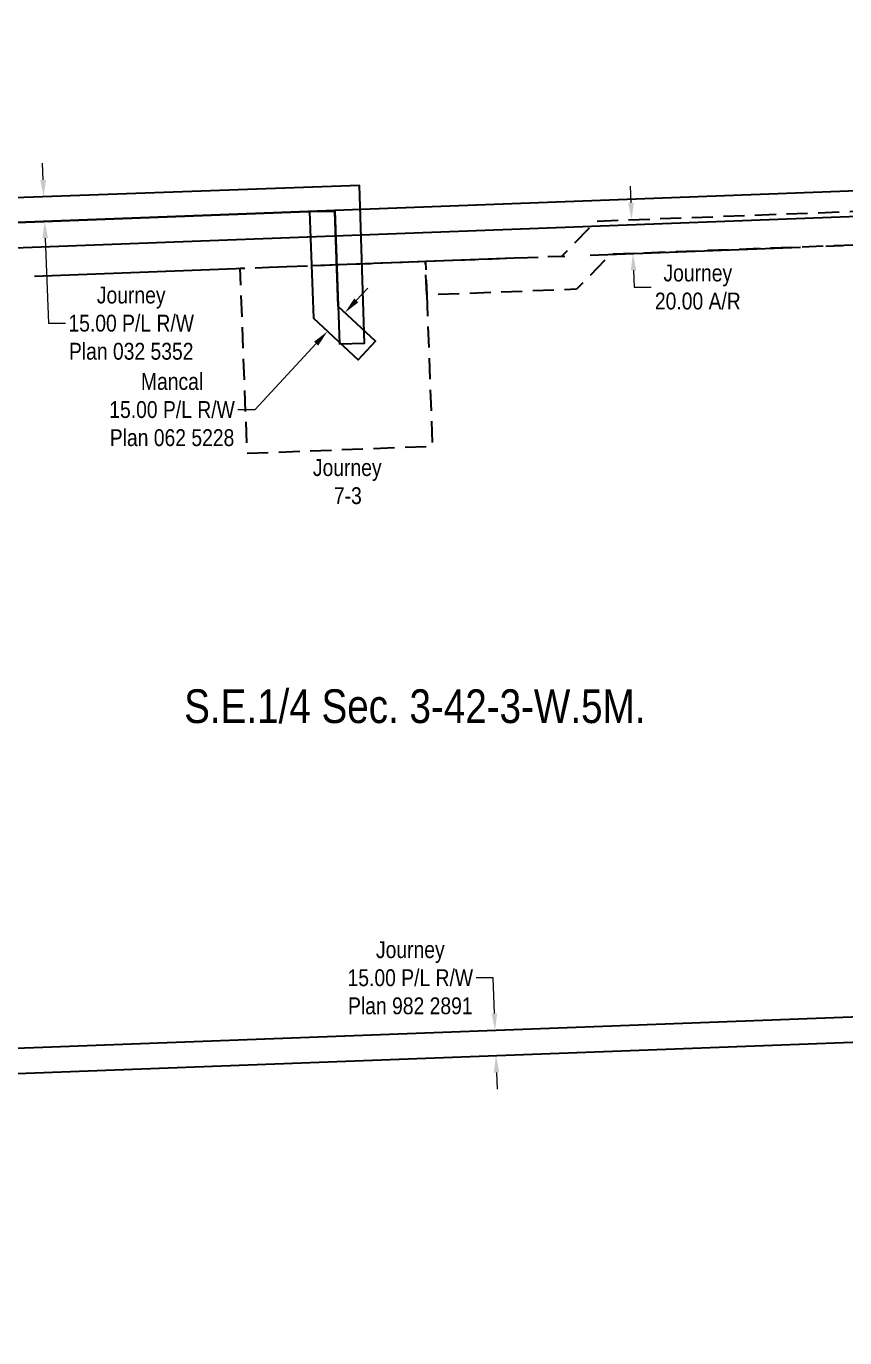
# Model space of a CAD drawing. Extents: x 665644 to 688844, y 5825051 to 5844826.
# Drawn here: x 679697 to 680183, y 5829200 to 5829978 of the extents above; entities that cross this region are included whole.
import ezdxf
from ezdxf.enums import TextEntityAlignment as Align

# ---------------------------------------------------------------- set-up
doc = ezdxf.new("R2010")
doc.units = 0
doc.header["$LTSCALE"] = 5
doc.header["$PDSIZE"] = 0.5
doc.linetypes.add('foc-ACCESSROAD', pattern=[3.75, 2.5, -1.25])
doc.linetypes.add('foc-QUARTERLINE', pattern=[33, 25, -3, 2, -3])
doc.layers.get('Defpoints').update_dxf_attribs({"color": 9})
for name, color, linetype in [('AS-ROADS', 254, 'Continuous'), ('C-SYMBOL', 7, 'Continuous'), ('F-AR', 190, 'foc-ACCESSROAD'), ('F-RW', 190, 'Continuous'), ('F-WS', 190, 'foc-ACCESSROAD'), ('L-QSEC', 8, 'foc-QUARTERLINE')]:
    doc.layers.add(name, color=color, linetype=linetype)
for name, color, linetype, lineweight in [('F-AR-T', 190, 'Continuous', 9), ('F-RW-T', 190, 'Continuous', 9), ('F-WS-T', 190, 'Continuous', 9)]:
    doc.layers.add(name, color=color, linetype=linetype, lineweight=lineweight)
doc.styles.add('175L', font='ARIALN.TTF', dxfattribs={"height": 20})
doc.styles.add('80CG', font='ARIALN.TTF', dxfattribs={"height": 10})
doc.dimstyles.new('Compass 5 000', dxfattribs={"dimscale": 5, "dimtxt": 9, "dimasz": 2, "dimexe": 0.2, "dimexo": 0.0625, "dimgap": 0.5, "dimtad": 0, "dimtih": 1, "dimtoh": 1, "dimzin": 0, "dimdsep": 46, "dimtxsty": '80CG', "dimcen": 0.1, "dimse1": 1, "dimse2": 1, "dimclrd": 256, "dimclrt": 256, "dimaunit": 1, "dimadec": 4, "dimazin": 0, "dimtfac": 0.06, "dimtofl": 0, "dimtmove": 0, "dimatfit": 1, "dimfxl": 0.2, "dimtolj": 1, "dimtzin": 0, "dimlwd": -1, "dimarcsym": 0})

# ---------------------------------------------------------------- blocks, each defined once
blk = doc.blocks.new('*D2078')
at = {"layer": 'Defpoints', "color": 0, "transparency": 16777216}
for p in [(680130.48, 5829866.04), (680057.41, 5829843.26), (680131.24, 5829846.06)]:
    blk.add_point(p, dxfattribs=at)
at = {"layer": 'F-AR-T', "transparency": 16777216}
for p, q in [((680056.28, 5829873.24), (680055.9, 5829883.23)), ((680057.79, 5829833.27), (680058.17, 5829823.28)), ((680058.17, 5829823.28), (680068.17, 5829823.28))]:
    blk.add_line(p, q, dxfattribs=at)
for points in [[(680057.94, 5829873.3), (680054.61, 5829873.18), (680056.66, 5829863.25)], [(680059.46, 5829833.33), (680056.13, 5829833.21), (680057.41, 5829843.26)]]:
    blk.add_solid(points, dxfattribs=at)
at = {"layer": 'F-AR-T', "transparency": 16777216, "insert": (680095.91, 5829823.28), "char_height": 10, "attachment_point": 5, "style": '80CG'}
blk.add_mtext('\\A1;Journey\\P20.00 A/R', dxfattribs=at)
blk = doc.blocks.new('*D2102')
at = {"layer": 'Defpoints', "color": 0, "transparency": 16777216}
for p in [(679708.56, 5829876.92), (679708.31, 5829862.26), (679709.11, 5829862.29)]:
    blk.add_point(p, dxfattribs=at)
at = {"layer": 'F-RW-T', "transparency": 16777216}
for p, q in [((679707.38, 5829886.88), (679707.01, 5829896.88)), ((679708.68, 5829852.27), (679710.58, 5829801.83)), ((679710.58, 5829801.83), (679720.58, 5829801.83))]:
    blk.add_line(p, q, dxfattribs=at)
for points in [[(679709.05, 5829886.95), (679705.72, 5829886.82), (679707.76, 5829876.89)], [(679710.35, 5829852.33), (679707.02, 5829852.21), (679708.31, 5829862.26)]]:
    blk.add_solid(points, dxfattribs=at)
at = {"layer": 'F-RW-T', "transparency": 16777216, "insert": (679759.67, 5829801.83), "char_height": 10, "attachment_point": 5, "style": '80CG'}
blk.add_mtext('\\A1;Journey\\P15.00 P/L R/W\\PPlan 032 5352', dxfattribs=at)
blk = doc.blocks.new('*D2103')
at = {"layer": 'Defpoints', "color": 0, "transparency": 16777216}
for p in [(679876.21, 5829797.06), (679892.27, 5829802.61), (679882.06, 5829791.62)]:
    blk.add_point(p, dxfattribs=at)
at = {"layer": 'F-RW-T', "transparency": 16777216}
for p, q in [((679893.23, 5829815.37), (679900.04, 5829822.69)), ((679869.4, 5829789.74), (679832.99, 5829750.57)), ((679832.99, 5829750.57), (679822.99, 5829750.57))]:
    blk.add_line(p, q, dxfattribs=at)
for points in [[(679892.01, 5829816.5), (679894.45, 5829814.23), (679886.42, 5829808.04)], [(679868.18, 5829790.87), (679870.62, 5829788.6), (679876.21, 5829797.06)]]:
    blk.add_solid(points, dxfattribs=at)
at = {"layer": 'F-RW-T', "transparency": 16777216, "insert": (679783.91, 5829750.57), "char_height": 10, "attachment_point": 5, "style": '80CG'}
blk.add_mtext('\\A1;Mancal\\P15.00 P/L R/W\\PPlan 062 5228', dxfattribs=at)
blk = doc.blocks.new('*D2104')
at = {"layer": 'Defpoints', "color": 0, "transparency": 16777216}
for p in [(679955.11, 5829381.57), (679975.57, 5829382.33), (679955.67, 5829366.58)]:
    blk.add_point(p, dxfattribs=at)
at = {"layer": 'F-RW-T', "transparency": 16777216}
for p, q in [((679974.4, 5829413.5), (679964.4, 5829413.5)), ((679975.19, 5829392.33), (679974.4, 5829413.5)), ((679976.5, 5829357.36), (679976.88, 5829347.36))]:
    blk.add_line(p, q, dxfattribs=at)
for points in [[(679976.86, 5829392.39), (679973.53, 5829392.26), (679975.57, 5829382.33)], [(679978.17, 5829357.42), (679974.84, 5829357.29), (679976.13, 5829367.35)]]:
    blk.add_solid(points, dxfattribs=at)
at = {"layer": 'F-RW-T', "transparency": 16777216, "insert": (679925.31, 5829413.5), "char_height": 10, "attachment_point": 5, "style": '80CG'}
blk.add_mtext('\\A1;Journey\\P15.00 P/L R/W\\PPlan 982 2891', dxfattribs=at)

msp = doc.modelspace()

# ---------------------------------------------------------------- hatches: boundary and pattern name
at = {"layer": 'AS-ROADS'}
h = msp.add_hatch(color=256, dxfattribs=at)
h.dxf.hatch_style = 1
h.paths.add_polyline_path([(682678.285, 5832378.284), (682679.237, 5832371.44), (682678.476, 5832368.778), (682676.859, 5832365.926), (682687.322, 5832365.831), (682684.183, 5832370.964), (682682.661, 5832374.577), (682682.566, 5832377.333), (682682.566, 5832379.045)], flags=16)
h.paths.add_polyline_path([(681464.565, 5832333.37), (681471.954, 5832333.222), (681472.545, 5832327.019), (681474.319, 5832324.36), (681475.206, 5832323.326), (681461.314, 5832321.997), (681462.939, 5832325.394), (681463.974, 5832328.2), (681464.252, 5832330.272), (681464.542, 5832331.722)], flags=16)
h.paths.add_polyline_path([(681048.14, 5832317.983), (681052.253, 5832311.083), (681052.694, 5832307.12), (681062.388, 5832306.826), (681060.185, 5832312.404), (681056.954, 5832317.249), (681056.66, 5832320.038)], flags=16)
edge = h.paths.add_edge_path()
edge.add_line((683515.178, 5832287.041), (683508.934, 5832397.566))
edge.add_line((677284.424, 5825051.076), (677268.886, 5825051.076))

# ---------------------------------------------------------------- linework, layer by layer
at = {"layer": 'F-AR', "flags": 128}
msp.add_lwpolyline([(680338.988, 5829853.924), (680044.176, 5829842.761), (680024.018, 5829821.987), (679935.023, 5829818.618), (679934.266, 5829838.601), (680015.25, 5829841.667), (680035.408, 5829862.441), (680338.232, 5829873.907)], dxfattribs=at)
at = {"layer": 'F-RW', "flags": 128}
for points in [[(678756.93, 5829363.401), (678798.738, 5829364.905), (678981.164, 5829646.861), (679094.001, 5829824.229), (679522.652, 5829840.694), (679566.043, 5829856.911), (679880.535, 5829868.723), (679883.204, 5829789.55), (679898.194, 5829790.102), (679895.052, 5829883.514), (679563.082, 5829871.78), (679519.669, 5829855.594), (679085.601, 5829838.896), (678968.54, 5829654.969), (678790.409, 5829379.621), (678756.382, 5829378.374)], [(678757.489, 5829348.392), (678807.204, 5829350.228), (678993.591, 5829639.058), (679102.422, 5829809.56), (679525.647, 5829825.809), (679569.013, 5829842.04), (679896.036, 5829854.315), (680338.354, 5829870.919), (680337.81, 5829885.904), (679880.535, 5829868.723), (679566.043, 5829856.911), (679522.652, 5829840.694), (679094.001, 5829824.229), (678981.164, 5829646.861), (678798.738, 5829364.905), (678756.93, 5829363.401)], [(679865.543, 5829868.175), (679867.86, 5829804.825), (679894.375, 5829780.174), (679904.585, 5829791.157), (679882.46, 5829811.73), (679880.561, 5829867.986)], [(678757.777, 5829341.455), (679104.081, 5829354.046), (679104.38, 5829346.015), (679257.964, 5829340.436), (679554.877, 5829351.559), (679702.388, 5829357.087), (680356.514, 5829381.609), (680355.958, 5829396.595), (679701.826, 5829372.072), (679554.329, 5829366.543), (679257.954, 5829355.442), (679103.793, 5829361.045), (678757.489, 5829348.392)]]:
    msp.add_lwpolyline(points, close=True, dxfattribs=at)
at = {"layer": 'F-WS', "flags": 128}
msp.add_lwpolyline([(679935.023, 5829818.618), (679938.428, 5829728.693), (679828.52, 5829724.532), (679824.358, 5829834.439), (679934.266, 5829838.601), (679935.023, 5829818.618)], dxfattribs=at)
at = {"layer": 'L-QSEC', "flags": 128}
msp.add_lwpolyline([(679537.328, 5829823.569), (680338.988, 5829853.924)], dxfattribs=at)

# ---------------------------------------------------------------- texts
at = {"layer": 'C-SYMBOL', "color": 3, "style": '175L'}
msp.add_text('S.E.1/4 Sec. 3-42-3-W.5M.', height=19.99752, dxfattribs=at).set_placement((679927.961, 5829558.665), align=Align.BOTTOM_CENTER)
at = {"layer": 'F-WS-T', "insert": (679866.355, 5829721.227), "char_height": 9.99876, "attachment_point": 1, "style": '175L'}
msp.add_mtext_dynamic_manual_height_columns('\\pi1.1604;Journey\\P\\pi13.591;7-3', width=42.66358, gutter_width=100, heights=[0], dxfattribs=at)

# ---------------------------------------------------------------- dimensions: what is measured, and where the dimension line sits
at = {"layer": 'F-AR-T'}
dim = msp.add_linear_dim(base=(680057.414, 5829843.262), p1=(680130.48, 5829866.041), p2=(680131.237, 5829846.058), angle=272.168494, text='Journey\\P20.00 A/R', dimstyle='Compass 5 000', dxfattribs=at)
dim.commit()
dim.dimension.update_dxf_attribs({"geometry": '*D2078', "text_midpoint": (680095.906, 5829823.277), "dimtype": 161})
at = {"layer": 'F-RW-T'}
for base, p1, p2, angle, text, picture, middle in [((679708.307, 5829862.261), (679708.562, 5829876.921), (679709.112, 5829862.291), 272.153767, 'Journey\\P15.00 P/L R/W\\PPlan 032 5352', '*D2102', (679759.666, 5829801.832)), ((679876.213, 5829797.059), (679892.273, 5829802.605), (679882.062, 5829791.622), 227.087221, 'Mancal\\P15.00 P/L R/W\\PPlan 062 5228', '*D2103', (679783.906, 5829750.568)), ((679975.567, 5829382.334), (679955.673, 5829366.583), (679955.112, 5829381.568), 92.144996, 'Journey\\P15.00 P/L R/W\\PPlan 982 2891', '*D2104', (679925.314, 5829413.497))]:
    dim = msp.add_linear_dim(base=base, p1=p1, p2=p2, angle=angle, text=text, dimstyle='Compass 5 000', dxfattribs=at)
    dim.commit()
    dim.dimension.update_dxf_attribs({"geometry": picture, "text_midpoint": middle, "dimtype": 161})

doc.saveas('drawing.dxf')
